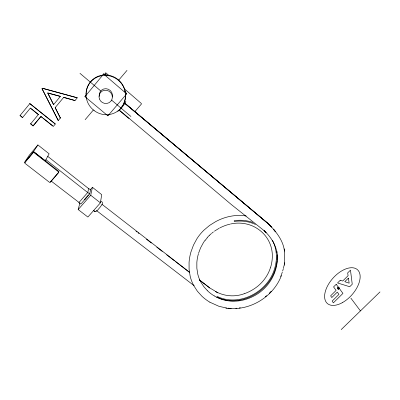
<?xml version="1.0" encoding="UTF-8"?>
<svg xmlns="http://www.w3.org/2000/svg" width="400" height="400" viewBox="0 0 400 400"><rect width="100%" height="100%" fill="white"/><g stroke="black" fill="none" stroke-linecap="round" stroke-linejoin="round"><path stroke-width="0.6" d="M277.045 260.38L277.165 254.86M284.6 261.605L284.59 252.26M86.28 94.7L84.92 96.66L107.895 115.84L107.945 115.215M284.755 261.9L284.255 265.52M284.21 264.4L284.445 262.72M105.2 73.855L105.355 72.825M79.915 202.9L78.18 209.555L87.88 217.04L100.405 202.855L101.705 194.66L92.425 187.315L90.16 189.91M84.92 96.66L103.875 73.79L105.27 74.99M283.43 268.305L284.015 265.515M78.18 209.555L90.725 195.245L92.425 187.315M89.685 193.96L90.58 189.925L88.705 188.445L87.765 192.455L78.9 202.6L80.82 204.085L89.685 193.96L87.765 192.455M282.655 271.075L283.275 268.86M90.43 82.195L90.57 81.725M198.63 253.065L200.54 247.965L203.435 242.615A36.97 33.925 -44.2 0 1 205.185 240.115M281.345 274.905L282.305 272.175M270.52 267.515C267.61 276.86 261.02 284.86 252.61 289.805A41.65 38.37 -35.1 0 1 244.575 293.62M77.28 97.805L42.47 88.28L77.28 97.805L75.025 100.555L63.675 97.43M75.025 100.555L63.725 97.32L55.17 107.625L60.37 118.02L55.17 107.625M274.465 273.005C270.605 283.215 262.73 291.725 252.93 296.505A43.3 39.805 -35.4 0 1 244.645 299.695C234.525 302.53 223.255 301.405 214.22 295.88M280.66 276.51L281.12 275.44M281.475 275.395C273.74 296.195 251.45 310.16 229.4 308.535M58.255 120.535L42.065 88.765L58.255 120.535L60.425 117.895M55.295 124.005L29.85 103.61L55.295 124.005L53.29 126.46L40.885 116.55L33.095 125.92L30.68 123.81L33.095 125.92M60.385 96.4L47.705 93.035L53.575 104.62L60.385 96.4L47.775 92.93L53.575 104.62M31.37 108.76L38.385 114.555L30.335 108.125M33.51 151.625L37.9 144.945L49.115 153.815L45.27 160.86L33.51 151.625L24.555 162.29L29.325 155.165L37.9 144.945M22.535 117.585L20.095 115.46L22.535 117.585L30.425 108.005M205.27 240.26L207.21 237.88M20 115.585L29.85 103.61M41.985 88.87L42.545 88.18M30.595 123.945L38.465 114.425M33.18 125.785L40.96 116.42L42.39 117.565M102.675 75.215L103.875 73.79M104.52 74.77L105.325 73.825M85.135 119.705L93.405 109.955M127.005 70.39L118.48 80.43L118.475 79.97M50.59 181.715L58.78 172.15A0.64 0.595 20.4 0 0 58.67 171.3L34.325 152.18A0.655 0.61 26.2 0 0 33.415 152.245L25.2 162.025A0.655 0.605 24.9 0 0 25.125 162.625M107.895 115.84L126.69 93.895L126.645 93.375L124.79 91.775M134.84 111.64L141.37 104.095L141.355 103.5L124.13 88.6M129.12 118.25L128.58 118.265L119.225 110.365M271.24 291.21L269.2 293.31M337.765 288.025L338.56 287.24M337.89 288.195L338.685 287.41M338.015 288.365L338.81 287.58M338.94 287.75L337.875 288.8L338.25 289.315L339.315 288.26L338.435 287.07L337.64 287.855L338.515 289.05M338 288.97L339.065 287.92M338.125 289.145L339.19 288.09M341.185 329.61L380 291.905M209.215 235.515L211.485 233.45M265.23 296.795L266.59 295.675M211.97 233.07L213.42 231.935M214.41 231.205L219.095 228.28M244.565 293.59C235.005 297.275 224.01 296.365 215.2 291.26L217.735 292.885M78.975 202.415L51.095 181.015M229.83 224.19L227.51 224.795A42.23 38.34 -43.7 0 0 219.64 228.01M47.75 156.365L88.565 188.57M230.41 224.04C239.665 221.87 249.78 223.465 257.69 228.82A41.86 37.71 -39.7 0 1 263.915 234.135C270.165 240.795 273.11 250.175 272.195 259.225A40.64 36.845 -35.9 0 1 270.545 267.52M239.21 307.985L240.35 307.785M235.785 308.345L236.93 308.225M231.23 308.41L227.845 308.185M228.555 300.64C248.665 302.485 269.175 288.875 275.165 269.545A44.995 40.8 -36.2 0 0 277.005 261M45.935 159.7L87.65 192.495M226.725 308.05L219.055 306.35L209.89 302.225M225.815 308.115L229.175 308.515M246.21 215.99C239.455 214.82 232.48 215.495 225.92 217.38A50.505 45.9 -43 0 0 215.8 221.555L209.54 225.45L203.905 230.2A44.215 40.61 -43.4 0 0 196.94 238.7L193.475 245.115L190.965 251.91A51.065 47.01 -42.9 0 0 189.06 262.45L189.095 269.45L190.165 276.235A44.5 41.155 -40.4 0 0 193.765 285.655L197.405 291.25L201.885 296.195A51.86 47.965 -39.3 0 0 209.9 302.215M227.955 300.585L222.16 299.27L216.65 297.105M252.975 222.495C247.005 220.31 240.51 219.765 234.23 220.655L234.245 221.46C241.395 220.42 248.84 221.36 255.41 224.405M217.01 296.36C239.03 307.26 267.5 292.075 274.38 269.355A44.1 39.98 -36.2 0 0 276.245 260.37C276.835 253.5 275.7 246.41 272.425 240.295M214.865 290.93L209.735 287.93L199.345 279.935M93.77 210.645L95.22 211.67M93.38 210.38C95.925 213.875 98.22 209.035 99.94 207.425C101.08 205.57 104.61 202.525 100.795 201.125M136 231.205L136.99 231.97M137.98 232.73L138.975 233.5M146.395 239.2L151.35 243.02M156.785 247.195L162.24 251.395M166.685 254.81L174.615 260.915M175.59 261.66L189.46 272.34M96.355 210.465L194.235 285.785M101.94 204.275L189.57 272.285M199.415 279.93L209.755 287.95M90.725 195.245L100.405 202.855M43.345 118.325L52.4 125.56M124.625 102.975L268.995 224.355L271.56 227.145L269.06 224.44C276.305 231.85 283.25 240.535 284.46 251.19M119.185 109.975L231.35 204.555L264.04 230.605C273.465 239.08 279.715 251.775 276.8 264.61A45.365 41.135 -35.9 0 1 274.49 273.01M79.96 73.325L100.78 90.96M111.6 100.125L130.935 116.5M103.805 74.22L126.69 93.895M105.86 72.855L108.675 75.285M106.695 75.36L105.39 74.135M207.515 290.78L203.77 286.61L200.735 281.9A37.29 34.555 -40.8 0 1 197.745 273.985L196.86 268.3L196.85 262.445A42.77 39.4 -43.7 0 1 198.46 253.64M275.615 231.815L273.615 229.425L275.595 231.88M350.86 298.125L360.44 310.905M338.17 287.33L339.05 288.525M337.905 287.595L338.785 288.79M284.18 248.87L284.705 252.03M276.85 251.23L276.97 252.44M120.995 107.51L121.01 108.095M207.115 237.745A36.97 33.925 -44.2 0 1 209.225 235.525M214.215 295.89A43.485 40.31 -39.4 0 1 207.51 290.785M50.475 181.82A0.64 0.59 19.5 0 1 50.17 181.92M99.42 96.44A6.68 6.47 39.2 0 1 105.96 88.705A6.68 6.47 39.2 0 1 112.265 97.02M125.425 101.565A6.315 0.76 -50.3 0 1 122.73 106.37A6.315 0.76 -50.3 0 1 117.71 111.055M87.585 195.87A6.02 0.83 -51.1 0 1 87.015 196.63M86.415 197.395A6.02 0.83 -51.1 0 1 84.865 199.205M88.375 194.84A6.325 0.87 -51.1 0 1 87.84 195.6M87.25 196.395A6.325 0.87 -51.1 0 1 84.655 199.505M86.165 94.195A19.94 19.315 39.6 0 1 86.185 92.965M86.225 92.35A19.94 19.315 39.6 0 1 102.755 75.12M105.865 74.975A19.94 19.315 39.6 0 1 117.525 79.145L119.43 80.795A19.94 19.315 39.6 0 1 125.405 92.845M125.535 94.68A19.94 19.315 39.6 0 1 123.885 102.95M123.63 103.5A19.94 19.315 39.6 0 1 123.065 104.565M122.44 105.59A19.94 19.315 39.6 0 1 121.75 106.575M33.13 152.685L24.89 162.49A0.655 0.605 24.8 0 0 25.02 163.355L49.465 182.295A0.64 0.595 19.4 0 0 50.355 182.23L58.565 172.64A0.64 0.6 20.4 0 0 58.46 171.79L34.04 152.62A0.66 0.61 26.2 0 0 33.13 152.685M336.22 284.275L333.565 286.905L336.1 290.425L330.63 295.835L331.805 297.54L337.31 292.1L338.955 294.385L332.165 301.085L333.365 302.84L342.94 293.405L336.22 284.275M340.32 280.21L337.545 282.96L349.705 286.74L352.24 284.24L350.47 270.14L347.675 272.915L348.095 275.695L342.71 281.025L340.32 280.21M348.405 278.11L344.795 281.685L349.16 283.17L348.405 278.11M94.37 110.755L92.445 109.155A20.035 19.405 39.3 0 1 90.495 82.115A20.035 19.405 39.3 0 1 117.52 79.6L119.435 81.255A20.035 19.405 39.3 0 1 121.075 108.02A20.035 19.405 39.3 0 1 94.37 110.755M268.775 224.13L124.875 103.39L268.995 224.355L268.775 224.13M266.085 232.825L264.02 230.55L266.055 232.8M99.41 99A6.775 6.565 38.4 0 0 110.845 101.255A6.775 6.565 38.4 0 0 106.785 90.35A6.775 6.565 38.4 0 0 99.41 99M342.735 302.435A22.635 12.62 -48.2 0 0 357.58 269.805A22.635 12.62 -48.2 0 0 326.805 287.47A22.635 12.62 -48.2 0 0 342.735 302.435"/></g></svg>
